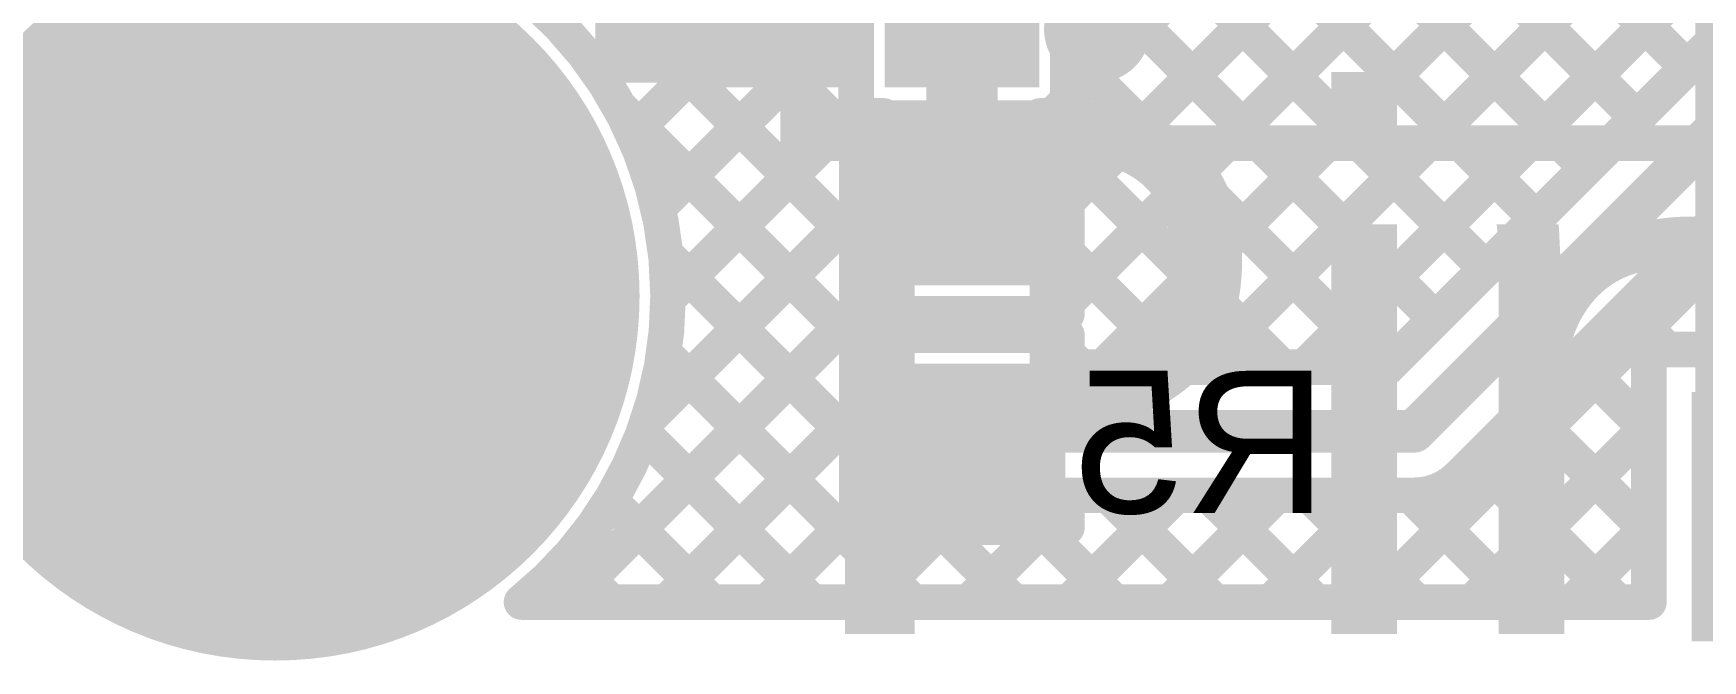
# Model space of a CAD drawing. Header units: millimetres. Extents: x -0.33 to 3.26, y -0.12 to 2.83.
# Drawn here: x -0.0679 to 0.4011, y -0.1025 to 0.0738 of the extents above; entities that cross this region are included whole.
import ezdxf

# ---------------------------------------------------------------- set-up
doc = ezdxf.new("R2010")
doc.units = ezdxf.units.MM
doc.header["$MEASUREMENT"] = 0
for name, color, linetype in [('BottomLayer', 5, 'Continuous'), ('BottomOverlay', 54, 'Continuous'), ('BottomPaste', 16, 'Continuous'), ('BottomSolder', 6, 'Continuous'), ('MultiLayer', 9, 'Continuous'), ('PadHoleLayer', 156, 'Continuous'), ('TopLayer', 1, 'Continuous'), ('TopOverlay', 2, 'Continuous'), ('TopSolder', 216, 'Continuous')]:
    doc.layers.add(name, color=color, linetype=linetype)
doc.styles.add('Arial', font='', dxfattribs={"height": 0.2})
doc.styles.get('Arial').set_extended_font_data('Arial')

# ---------------------------------------------------------------- blocks, each defined once
blk = doc.blocks.new('PS2801C_1_F3_A_B_7')
at = {"layer": 'BottomLayer'}
for points in [[(-0.03937, 0.06772), (0.03937, 0.06772), (0.03937, 0.03228), (-0.03937, 0.03228)], [(0.23622, 0.06772), (0.31496, 0.06772), (0.31496, 0.03228), (0.23622, 0.03228)], [(-0.03937, 0.01772), (0.03937, 0.01772), (0.03937, -0.01772), (-0.03937, -0.01772)], [(0.23622, 0.01772), (0.31496, 0.01772), (0.31496, -0.01772), (0.23622, -0.01772)]]:
    blk.add_hatch(color=5, dxfattribs=at).paths.add_polyline_path(points)
at = {"layer": 'BottomPaste'}
for points in [[(-0.03937, 0.06772), (0.03937, 0.06772), (0.03937, 0.03228), (-0.03937, 0.03228)], [(0.23622, 0.06772), (0.31496, 0.06772), (0.31496, 0.03228), (0.23622, 0.03228)], [(-0.03937, 0.01772), (0.03937, 0.01772), (0.03937, -0.01772), (-0.03937, -0.01772)], [(0.23622, 0.01772), (0.31496, 0.01772), (0.31496, -0.01772), (0.23622, -0.01772)]]:
    blk.add_hatch(color=16, dxfattribs=at).paths.add_polyline_path(points)
at = {"layer": 'BottomSolder'}
for points in [[(-0.04337, 0.07172), (0.04337, 0.07172), (0.04337, 0.02828), (-0.04337, 0.02828)], [(0.23222, 0.07172), (0.31896, 0.07172), (0.31896, 0.02828), (0.23222, 0.02828)], [(-0.04337, 0.02172), (0.04337, 0.02172), (0.04337, -0.02172), (-0.04337, -0.02172)], [(0.23222, 0.02172), (0.31896, 0.02172), (0.31896, -0.02172), (0.23222, -0.02172)]]:
    blk.add_hatch(color=6, dxfattribs=at).paths.add_polyline_path(points)
at = {"layer": 'BottomOverlay', "const_width": 0.01}
for points in [[(0.017, 0.085), (0.259, 0.085)], [(0.017, -0.035), (0.259, -0.035)]]:
    blk.add_lwpolyline(points, dxfattribs=at)
at = {"layer": 'BottomOverlay'}
for points, const_width in [([(0.0145, 0.085, 1), (0.0195, 0.085, 1)], 0.005), ([(0.2565, 0.085, 1), (0.2615, 0.085, 1)], 0.005), ([(-0.01993, -0.038, 1), (-0.03407, -0.038, 1)], 0.01575), ([(-0.03801, -0.038, 1), (-0.03013, -0.038, 1)], 0.00787), ([(-0.02387, -0.038, 1), (-0.01599, -0.038, 1)], 0.00787), ([(0.0145, -0.035, 1), (0.0195, -0.035, 1)], 0.005), ([(0.2565, -0.035, 1), (0.2615, -0.035, 1)], 0.005)]:
    blk.add_lwpolyline(points, format="xyb", close=True, dxfattribs=dict(at, const_width=const_width))
blk = doc.blocks.new('R__0603_B_42')
at = {"layer": 'BottomLayer'}
for points in [[(-0.015, 0.0175), (-0.015, -0.0175), (-0.045, -0.0175), (-0.045, 0.0175)], [(0.045, 0.0175), (0.045, -0.0175), (0.015, -0.0175), (0.015, 0.0175)]]:
    blk.add_hatch(color=5, dxfattribs=at).paths.add_polyline_path(points)
at = {"layer": 'BottomPaste'}
for points in [[(-0.015, 0.0175), (-0.015, -0.0175), (-0.045, -0.0175), (-0.045, 0.0175)], [(0.045, 0.0175), (0.045, -0.0175), (0.015, -0.0175), (0.015, 0.0175)]]:
    blk.add_hatch(color=16, dxfattribs=at).paths.add_polyline_path(points)
at = {"layer": 'BottomSolder'}
for points in [[(-0.011, 0.0215), (-0.011, -0.0215), (-0.049, -0.0215), (-0.049, 0.0215)], [(0.049, 0.0215), (0.049, -0.0215), (0.011, -0.0215), (0.011, 0.0215)]]:
    blk.add_hatch(color=6, dxfattribs=at).paths.add_polyline_path(points)
at = {"layer": 'BottomOverlay', "const_width": 0.01}
for points in [[(-0.052, 0.024), (0.052, 0.024)], [(-0.052, 0.024), (-0.052, -0.024)], [(0.052, 0.024), (0.052, -0.024)], [(-0.052, -0.024), (0.052, -0.024)]]:
    blk.add_lwpolyline(points, dxfattribs=at)
at = {"layer": 'BottomOverlay', "const_width": 0.005}
for points in [[(-0.0545, 0.024, 1), (-0.0495, 0.024, 1)], [(-0.0545, 0.024, 1), (-0.0495, 0.024, 1)], [(0.0495, 0.024, 1), (0.0545, 0.024, 1)], [(0.0495, 0.024, 1), (0.0545, 0.024, 1)], [(-0.0545, -0.024, 1), (-0.0495, -0.024, 1)], [(-0.0545, -0.024, 1), (-0.0495, -0.024, 1)], [(0.0495, -0.024, 1), (0.0545, -0.024, 1)], [(0.0495, -0.024, 1), (0.0545, -0.024, 1)]]:
    blk.add_lwpolyline(points, format="xyb", close=True, dxfattribs=at)
blk = doc.blocks.new('T________B_____12_P___95')
at = {"layer": 'TopOverlay', "const_width": 0.01}
for points in [[(2.325, 0.164), (-0.105, 0.164)], [(-0.105, 0.164), (-0.105, -0.162)]]:
    blk.add_lwpolyline(points, dxfattribs=at)
at = {"layer": 'TopOverlay', "const_width": 0.005}
blk.add_lwpolyline([(-0.1075, 0.164, 1), (-0.1025, 0.164, 1)], format="xyb", close=True, dxfattribs=at)
blk.add_lwpolyline([(-0.1075, 0.164, 1), (-0.1025, 0.164, 1)], format="xyb", close=True, dxfattribs=at)

msp = doc.modelspace()

# ---------------------------------------------------------------- hatches: boundary and pattern name
at = {"layer": 'BottomLayer'}
for points in [[(0.09, 0.06), (0.1635, 0.06), (0.1635, 0.248), (0.09, 0.248)], [(0.398, -0.097), (1.62767, -0.097), (1.62767, -0.027), (0.398, -0.027)]]:
    msp.add_hatch(color=5, dxfattribs=at).paths.add_polyline_path(points)
h = msp.add_hatch(color=5, dxfattribs=at)
edge = h.paths.add_edge_path()
edge.add_arc((0, 0), 0.09843, 0, 360)
at = {"layer": 'BottomSolder'}
h = msp.add_hatch(color=6, dxfattribs=at)
edge = h.paths.add_edge_path()
edge.add_arc((0, 0), 0.10243, 0, 360)
at = {"layer": 'MultiLayer'}
h = msp.add_hatch(color=9, dxfattribs=at)
edge = h.paths.add_edge_path()
edge.add_arc((0, 0), 0.09843, 0, 360)
at = {"layer": 'PadHoleLayer'}
h = msp.add_hatch(color=156, dxfattribs=at)
edge = h.paths.add_edge_path()
edge.add_arc((0, 0), 0.04921, 0, 360)
at = {"layer": 'TopLayer'}
msp.add_hatch(color=1, dxfattribs=at).paths.add_polyline_path([(0.399, -0.092), (0.49, -0.092), (0.49, 2.286), (0.399, 2.286)])
h = msp.add_hatch(color=1, dxfattribs=at)
edge = h.paths.add_edge_path()
edge.add_arc((0, 0), 0.09843, 0, 360)
at = {"layer": 'TopSolder'}
h = msp.add_hatch(color=216, dxfattribs=at)
edge = h.paths.add_edge_path()
edge.add_arc((0, 0), 0.10243, 0, 360)

# ---------------------------------------------------------------- linework, layer by layer
at = {"layer": 'BottomLayer'}
for points, const_width in [([(-0.08, 0.31473), (0.16328, 0.07145)], 0.01), ([(-0.08, 0.28645), (0.1635, 0.04295)], 0.01), ([(-0.08, 0.25816), (0.1635, 0.01466)], 0.01), ([(0.28913, -0.02), (0.564, 0.25487)], 0.01), ([(0.30798, -0.086), (0.63, 0.23602)], 0.01), ([(0.31254, -0.02), (0.564, 0.23146)], 0.01), ([(0.32, -0.038), (0.582, 0.224)], 0.012), ([(0.33275, -0.0507), (0.5947, 0.21125)], 0.01), ([(0.26084, -0.02), (0.47934, 0.1985)], 0.01), ([(0.16328, 0.05063), (0.16328, 0.15337)], 0.01), ([(0.22272, 0.05063), (0.22272, 0.15337)], 0.01), ([(0.09011, 0.06383), (0.16328, 0.137)], 0.01), ([(0.22272, 0.12515), (0.34021, 0.00766)], 0.01), ([(0.10044, 0.04588), (0.16328, 0.10871)], 0.01), ([(0.193, 0.022), (0.193, 0.102)], 0.02), ([(0.2225, 0.02651), (0.29199, 0.096)], 0.01), ([(0.2225, -0.00177), (0.32027, 0.096)], 0.01), ([(0.22272, 0.09687), (0.32606, -0.00648)], 0.01), ([(0.22272, 0.05501), (0.26371, 0.096)], 0.01), ([(0.23256, -0.02), (0.34856, 0.096)], 0.01), ([(0.28015, 0.096), (0.35435, 0.0218)], 0.01), ([(0.30844, 0.096), (0.36849, 0.03595)], 0.01), ([(0.33672, 0.096), (0.38263, 0.05009)], 0.01), ([(0.363, 0.09801), (0.39678, 0.06423)], 0.01), ([(0.10761, 0.02476), (0.16328, 0.08043)], 0.01), ([(0.22272, 0.06858), (0.3113, -0.02)], 0.01), ([(0.09687, 0.05301), (0.1635, -0.01362)], 0.01), ([(0.11042, -0.00071), (0.16328, 0.05215)], 0.01), ([(0.21833, 0.05063), (0.22272, 0.05501)], 0.01), ([(0.16328, 0.05063), (0.171, 0.05063)], 0.01), ([(0.1635, 0.049), (0.171, 0.049)], 0.01), ([(0.1635, -0.005), (0.1635, 0.049)], 0.01), ([(0.215, 0.05063), (0.22272, 0.05063)], 0.01), ([(0.215, 0.049), (0.2225, 0.049)], 0.01), ([(0.2225, -0.005), (0.2225, 0.049)], 0.01), ([(0.2225, 0.04052), (0.28302, -0.02)], 0.01), ([(0.10489, -0.03454), (0.1635, 0.02408)], 0.01), ([(0.10979, 0.0118), (0.1635, -0.04191)], 0.01), ([(0.2225, 0.01223), (0.25473, -0.02)], 0.01), ([(0.39395, 0.01049), (0.41944, -0.015)], 0.01), ([(0.08171, -0.086), (0.1635, -0.00421)], 0.01), ([(0.1635, -0.005), (0.2225, -0.005)], 0.01), ([(0.18316, -0.005), (0.18916, -0.011)], 0.01), ([(0.18499, -0.011), (0.19099, -0.005)], 0.01), ([(0.21145, -0.005), (0.21745, -0.011)], 0.01), ([(0.21327, -0.011), (0.21927, -0.005)], 0.01), ([(0.21927, -0.005), (0.2225, -0.00177)], 0.01), ([(0.3798, -0.00365), (0.39115, -0.015)], 0.01), ([(0.1635, -0.011), (0.2225, -0.011)], 0.01), ([(0.1635, -0.065), (0.1635, -0.011)], 0.01), ([(0.21745, -0.011), (0.2225, -0.01605)], 0.01), ([(0.2225, -0.02), (0.2225, -0.011)], 0.01), ([(0.10927, -0.01596), (0.17931, -0.086)], 0.01), ([(0.2225, -0.01605), (0.22645, -0.02)], 0.01), ([(0.36566, -0.01779), (0.386, -0.03813)], 0.01), ([(0.386, -0.015), (1.01536, -0.015)], 0.01), ([(0.386, -0.086), (0.386, -0.015)], 0.01), ([(0.2225, -0.02), (0.31254, -0.02)], 0.01), ([(0.10999, -0.086), (0.1635, -0.03249)], 0.01), ([(0.35152, -0.03194), (0.386, -0.06642)], 0.01), ([(0.193, -0.038), (0.32, -0.038)], 0.012), ([(0.33626, -0.086), (0.386, -0.03626)], 0.01), ([(0.1035, -0.03848), (0.15103, -0.086)], 0.01), ([(0.33738, -0.04608), (0.3773, -0.086)], 0.01), ([(0.2225, -0.056), (0.32, -0.056)], 0.01), ([(0.2225, -0.065), (0.2225, -0.056)], 0.01), ([(0.2225, -0.05834), (0.22484, -0.056)], 0.01), ([(0.22313, -0.086), (0.25313, -0.056)], 0.01), ([(0.23416, -0.056), (0.26416, -0.086)], 0.01), ([(0.25141, -0.086), (0.28141, -0.056)], 0.01), ([(0.26245, -0.056), (0.29245, -0.086)], 0.01), ([(0.2797, -0.086), (0.3097, -0.056)], 0.01), ([(0.29073, -0.056), (0.32073, -0.086)], 0.01), ([(0.31902, -0.056), (0.34902, -0.086)], 0.01), ([(0.09426, -0.05752), (0.12274, -0.086)], 0.01), ([(0.13827, -0.086), (0.1635, -0.06077)], 0.01), ([(0.21584, -0.065), (0.2225, -0.05834)], 0.01), ([(0.1635, -0.065), (0.2225, -0.065)], 0.01), ([(0.16656, -0.086), (0.18756, -0.065)], 0.01), ([(0.18659, -0.065), (0.2076, -0.086)], 0.01), ([(0.19484, -0.086), (0.21584, -0.065)], 0.01), ([(0.21488, -0.065), (0.23588, -0.086)], 0.01), ([(0.36455, -0.086), (0.386, -0.06455)], 0.01), ([(0.0822, -0.07374), (0.09446, -0.086)], 0.01), ([(0.06927, -0.086), (0.386, -0.086)], 0.01)]:
    msp.add_lwpolyline(points, dxfattribs=dict(at, const_width=const_width))
at = {"layer": 'BottomLayer', "const_width": 0.01}
for points in [[(-0.08, 0.07612, -0.67721), (0.11043, 0)], [(0.11043, 0, -0.226972), (0.06927, -0.086)], [(0.33275, -0.0507, -0.199396), (0.32, -0.056)], [(0.33273, -0.05073, -0.198912), (0.32, -0.056)]]:
    msp.add_lwpolyline(points, format="xyb", dxfattribs=at)
at = {"layer": 'BottomLayer'}
for points, const_width in [([(0.16078, 0.07145, 1), (0.16578, 0.07145, 1)], 0.005), ([(0.22022, 0.06858, 1), (0.22522, 0.06858, 1)], 0.005), ([(0.08761, 0.06383, 1), (0.09261, 0.06383, 1)], 0.005), ([(0.39428, 0.06423, 1), (0.39928, 0.06423, 1)], 0.005), ([(0.09437, 0.05301, 1), (0.09937, 0.05301, 1)], 0.005), ([(0.16078, 0.05215, 1), (0.16578, 0.05215, 1)], 0.005), ([(0.22022, 0.05501, 1), (0.22522, 0.05501, 1)], 0.005), ([(0.22022, 0.05501, 1), (0.22522, 0.05501, 1)], 0.005), ([(0.16078, 0.05063, 1), (0.16578, 0.05063, 1)], 0.005), ([(0.16078, 0.05063, 1), (0.16578, 0.05063, 1)], 0.005), ([(0.161, 0.049, 1), (0.166, 0.049, 1)], 0.005), ([(0.161, 0.049, 1), (0.166, 0.049, 1)], 0.005), ([(0.1685, 0.05063, 1), (0.1735, 0.05063, 1)], 0.005), ([(0.1685, 0.049, 1), (0.1735, 0.049, 1)], 0.005), ([(0.2125, 0.05063, 1), (0.2175, 0.05063, 1)], 0.005), ([(0.2125, 0.049, 1), (0.2175, 0.049, 1)], 0.005), ([(0.21583, 0.05063, 1), (0.22083, 0.05063, 1)], 0.005), ([(0.22, 0.049, 1), (0.225, 0.049, 1)], 0.005), ([(0.22, 0.049, 1), (0.225, 0.049, 1)], 0.005), ([(0.22022, 0.05063, 1), (0.22522, 0.05063, 1)], 0.005), ([(0.22022, 0.05063, 1), (0.22522, 0.05063, 1)], 0.005), ([(0.38013, 0.05009, 1), (0.38513, 0.05009, 1)], 0.005), ([(0.09794, 0.04588, 1), (0.10294, 0.04588, 1)], 0.005), ([(0.161, 0.04295, 1), (0.166, 0.04295, 1)], 0.005), ([(0.22, 0.04052, 1), (0.225, 0.04052, 1)], 0.005), ([(0.36599, 0.03595, 1), (0.37099, 0.03595, 1)], 0.005), ([(0.10511, 0.02476, 1), (0.11011, 0.02476, 1)], 0.005), ([(0.161, 0.02408, 1), (0.166, 0.02408, 1)], 0.005), ([(0.188, 0.022, 1), (0.198, 0.022, 1)], 0.01), ([(0.22, 0.02651, 1), (0.225, 0.02651, 1)], 0.005), ([(0.35185, 0.0218, 1), (0.35685, 0.0218, 1)], 0.005), ([(0.161, 0.01466, 1), (0.166, 0.01466, 1)], 0.005), ([(0.10729, 0.0118, 1), (0.11229, 0.0118, 1)], 0.005), ([(0.22, 0.01223, 1), (0.225, 0.01223, 1)], 0.005), ([(0.39145, 0.01049, 1), (0.39645, 0.01049, 1)], 0.005), ([(0.33771, 0.00766, 1), (0.34271, 0.00766, 1)], 0.005), ([(0.10793, 0, 1), (0.11293, 0, 1)], 0.005), ([(0.10793, 0, 1), (0.11293, 0, 1)], 0.005), ([(0.10792, -0.00071, 1), (0.11292, -0.00071, 1)], 0.005), ([(0.161, -0.00421, 1), (0.166, -0.00421, 1)], 0.005), ([(0.161, -0.005, 1), (0.166, -0.005, 1)], 0.005), ([(0.161, -0.005, 1), (0.166, -0.005, 1)], 0.005), ([(0.18066, -0.005, 1), (0.18566, -0.005, 1)], 0.005), ([(0.18849, -0.005, 1), (0.19349, -0.005, 1)], 0.005), ([(0.20895, -0.005, 1), (0.21395, -0.005, 1)], 0.005), ([(0.21677, -0.005, 1), (0.22177, -0.005, 1)], 0.005), ([(0.21677, -0.005, 1), (0.22177, -0.005, 1)], 0.005), ([(0.22, -0.00177, 1), (0.225, -0.00177, 1)], 0.005), ([(0.22, -0.00177, 1), (0.225, -0.00177, 1)], 0.005), ([(0.22, -0.005, 1), (0.225, -0.005, 1)], 0.005), ([(0.22, -0.005, 1), (0.225, -0.005, 1)], 0.005), ([(0.3773, -0.00365, 1), (0.3823, -0.00365, 1)], 0.005), ([(0.32356, -0.00648, 1), (0.32856, -0.00648, 1)], 0.005), ([(0.161, -0.011, 1), (0.166, -0.011, 1)], 0.005), ([(0.161, -0.011, 1), (0.166, -0.011, 1)], 0.005), ([(0.161, -0.01362, 1), (0.166, -0.01362, 1)], 0.005), ([(0.18249, -0.011, 1), (0.18749, -0.011, 1)], 0.005), ([(0.18666, -0.011, 1), (0.19166, -0.011, 1)], 0.005), ([(0.21077, -0.011, 1), (0.21577, -0.011, 1)], 0.005), ([(0.21495, -0.011, 1), (0.21995, -0.011, 1)], 0.005), ([(0.21495, -0.011, 1), (0.21995, -0.011, 1)], 0.005), ([(0.22, -0.011, 1), (0.225, -0.011, 1)], 0.005), ([(0.22, -0.011, 1), (0.225, -0.011, 1)], 0.005), ([(0.10677, -0.01596, 1), (0.11177, -0.01596, 1)], 0.005), ([(0.22, -0.01605, 1), (0.225, -0.01605, 1)], 0.005), ([(0.22, -0.01605, 1), (0.225, -0.01605, 1)], 0.005), ([(0.36316, -0.01779, 1), (0.36816, -0.01779, 1)], 0.005), ([(0.3835, -0.015, 1), (0.3885, -0.015, 1)], 0.005), ([(0.3835, -0.015, 1), (0.3885, -0.015, 1)], 0.005), ([(0.38865, -0.015, 1), (0.39365, -0.015, 1)], 0.005), ([(0.22, -0.02, 1), (0.225, -0.02, 1)], 0.005), ([(0.22, -0.02, 1), (0.225, -0.02, 1)], 0.005), ([(0.22395, -0.02, 1), (0.22895, -0.02, 1)], 0.005), ([(0.23006, -0.02, 1), (0.23506, -0.02, 1)], 0.005), ([(0.25223, -0.02, 1), (0.25723, -0.02, 1)], 0.005), ([(0.25834, -0.02, 1), (0.26334, -0.02, 1)], 0.005), ([(0.28052, -0.02, 1), (0.28552, -0.02, 1)], 0.005), ([(0.28663, -0.02, 1), (0.29163, -0.02, 1)], 0.005), ([(0.3088, -0.02, 1), (0.3138, -0.02, 1)], 0.005), ([(0.31004, -0.02, 1), (0.31504, -0.02, 1)], 0.005), ([(0.31004, -0.02, 1), (0.31504, -0.02, 1)], 0.005), ([(0.161, -0.03249, 1), (0.166, -0.03249, 1)], 0.005), ([(0.34902, -0.03194, 1), (0.35402, -0.03194, 1)], 0.005), ([(0.10239, -0.03454, 1), (0.10739, -0.03454, 1)], 0.005), ([(0.19, -0.038, 1), (0.196, -0.038, 1)], 0.006), ([(0.317, -0.038, 1), (0.323, -0.038, 1)], 0.006), ([(0.317, -0.038, 1), (0.323, -0.038, 1)], 0.006), ([(0.3835, -0.03626, 1), (0.3885, -0.03626, 1)], 0.005), ([(0.101, -0.03848, 1), (0.106, -0.03848, 1)], 0.005), ([(0.161, -0.04191, 1), (0.166, -0.04191, 1)], 0.005), ([(0.3835, -0.03813, 1), (0.3885, -0.03813, 1)], 0.005), ([(0.33488, -0.04608, 1), (0.33988, -0.04608, 1)], 0.005), ([(0.33023, -0.05073, 1), (0.33523, -0.05073, 1)], 0.005), ([(0.33025, -0.0507, 1), (0.33525, -0.0507, 1)], 0.005), ([(0.33025, -0.0507, 1), (0.33525, -0.0507, 1)], 0.005), ([(0.22, -0.056, 1), (0.225, -0.056, 1)], 0.005), ([(0.22, -0.056, 1), (0.225, -0.056, 1)], 0.005), ([(0.22234, -0.056, 1), (0.22734, -0.056, 1)], 0.005), ([(0.23166, -0.056, 1), (0.23666, -0.056, 1)], 0.005), ([(0.25063, -0.056, 1), (0.25563, -0.056, 1)], 0.005), ([(0.25995, -0.056, 1), (0.26495, -0.056, 1)], 0.005), ([(0.27891, -0.056, 1), (0.28391, -0.056, 1)], 0.005), ([(0.28823, -0.056, 1), (0.29323, -0.056, 1)], 0.005), ([(0.3072, -0.056, 1), (0.3122, -0.056, 1)], 0.005), ([(0.31652, -0.056, 1), (0.32152, -0.056, 1)], 0.005), ([(0.3175, -0.056, 1), (0.3225, -0.056, 1)], 0.005), ([(0.3175, -0.056, 1), (0.3225, -0.056, 1)], 0.005), ([(0.3175, -0.056, 1), (0.3225, -0.056, 1)], 0.005), ([(0.09176, -0.05752, 1), (0.09676, -0.05752, 1)], 0.005), ([(0.161, -0.06077, 1), (0.166, -0.06077, 1)], 0.005), ([(0.22, -0.05834, 1), (0.225, -0.05834, 1)], 0.005), ([(0.22, -0.05834, 1), (0.225, -0.05834, 1)], 0.005), ([(0.161, -0.065, 1), (0.166, -0.065, 1)], 0.005), ([(0.161, -0.065, 1), (0.166, -0.065, 1)], 0.005), ([(0.18409, -0.065, 1), (0.18909, -0.065, 1)], 0.005), ([(0.18506, -0.065, 1), (0.19006, -0.065, 1)], 0.005), ([(0.21238, -0.065, 1), (0.21738, -0.065, 1)], 0.005), ([(0.21334, -0.065, 1), (0.21834, -0.065, 1)], 0.005), ([(0.21334, -0.065, 1), (0.21834, -0.065, 1)], 0.005), ([(0.22, -0.065, 1), (0.225, -0.065, 1)], 0.005), ([(0.22, -0.065, 1), (0.225, -0.065, 1)], 0.005), ([(0.3835, -0.06455, 1), (0.3885, -0.06455, 1)], 0.005), ([(0.3835, -0.06642, 1), (0.3885, -0.06642, 1)], 0.005), ([(0.0797, -0.07374, 1), (0.0847, -0.07374, 1)], 0.005), ([(0.06677, -0.086, 1), (0.07177, -0.086, 1)], 0.005), ([(0.06677, -0.086, 1), (0.07177, -0.086, 1)], 0.005), ([(0.07921, -0.086, 1), (0.08421, -0.086, 1)], 0.005), ([(0.09196, -0.086, 1), (0.09696, -0.086, 1)], 0.005), ([(0.10749, -0.086, 1), (0.11249, -0.086, 1)], 0.005), ([(0.12024, -0.086, 1), (0.12524, -0.086, 1)], 0.005), ([(0.13577, -0.086, 1), (0.14077, -0.086, 1)], 0.005), ([(0.14853, -0.086, 1), (0.15353, -0.086, 1)], 0.005), ([(0.16406, -0.086, 1), (0.16906, -0.086, 1)], 0.005), ([(0.17681, -0.086, 1), (0.18181, -0.086, 1)], 0.005), ([(0.19234, -0.086, 1), (0.19734, -0.086, 1)], 0.005), ([(0.20509, -0.086, 1), (0.2101, -0.086, 1)], 0.005), ([(0.22063, -0.086, 1), (0.22563, -0.086, 1)], 0.005), ([(0.23338, -0.086, 1), (0.23838, -0.086, 1)], 0.005), ([(0.24891, -0.086, 1), (0.25391, -0.086, 1)], 0.005), ([(0.26166, -0.086, 1), (0.26666, -0.086, 1)], 0.005), ([(0.2772, -0.086, 1), (0.2822, -0.086, 1)], 0.005), ([(0.28995, -0.086, 1), (0.29495, -0.086, 1)], 0.005), ([(0.30548, -0.086, 1), (0.31048, -0.086, 1)], 0.005), ([(0.31823, -0.086, 1), (0.32323, -0.086, 1)], 0.005), ([(0.33376, -0.086, 1), (0.33876, -0.086, 1)], 0.005), ([(0.34652, -0.086, 1), (0.35152, -0.086, 1)], 0.005), ([(0.36205, -0.086, 1), (0.36705, -0.086, 1)], 0.005), ([(0.3748, -0.086, 1), (0.3798, -0.086, 1)], 0.005), ([(0.3835, -0.086, 1), (0.3885, -0.086, 1)], 0.005), ([(0.3835, -0.086, 1), (0.3885, -0.086, 1)], 0.005)]:
    msp.add_lwpolyline(points, format="xyb", close=True, dxfattribs=dict(at, const_width=const_width))

# ---------------------------------------------------------------- block references
at = {"rotation": 90}
for name, p in [('T________B_____12_P___95', (0.311, 0.148)), ('PS2801C_1_F3_A_B_7', (0.193, 0.102)), ('R__0603_B_42', (0.193, -0.008))]:
    msp.add_blockref(name, p, dxfattribs=at)

# ---------------------------------------------------------------- texts
at = {"layer": 'BottomOverlay', "style": 'Arial', "text_generation_flag": 2}
msp.add_text('R5', height=0.04, dxfattribs=at).set_placement((0.29573, -0.061))
at = {"layer": 'TopOverlay', "style": 'Arial'}
for s, height, rotation, p in [('Y_0', 0.1, 90, (0.12633, 0.069)), ('Pin 1', 0.15, 360, (0.143, -0.095))]:
    msp.add_text(s, height=height, rotation=rotation, dxfattribs=at).set_placement(p)

doc.saveas('drawing.dxf')
